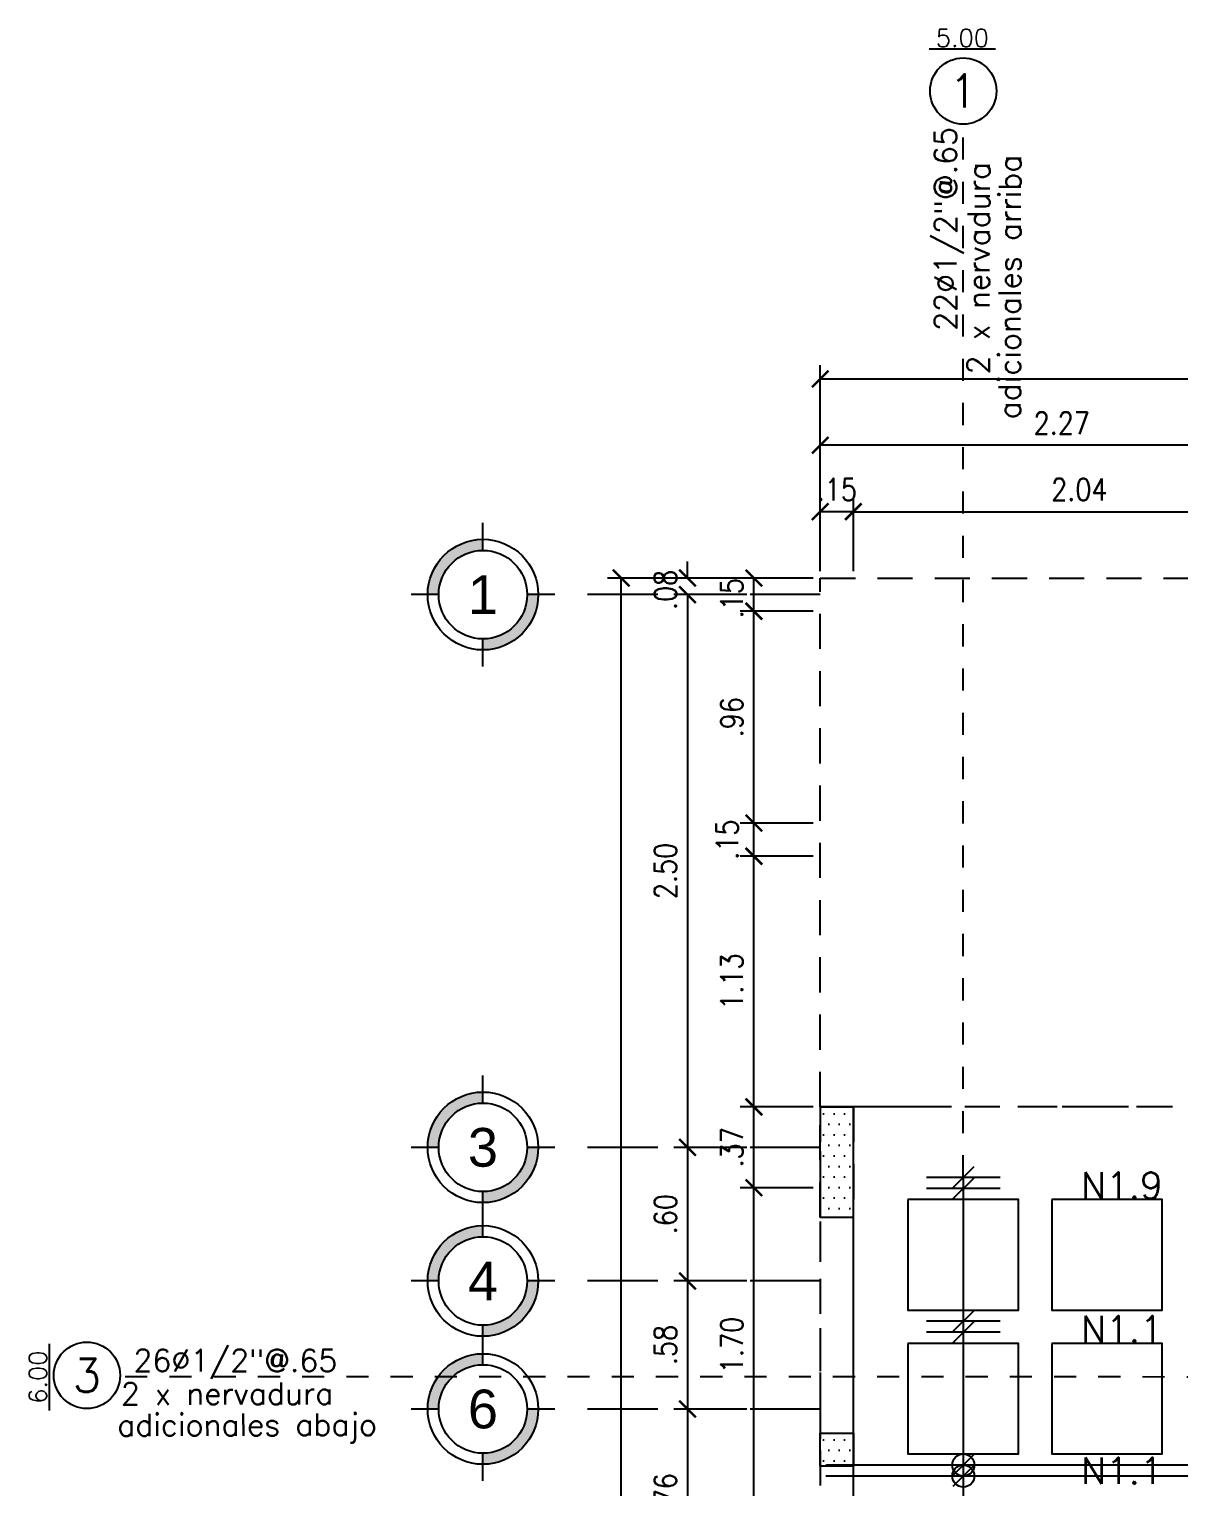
# Model space of a CAD drawing. Header units: millimetres. Extents: x -5.9 to 53.8, y -5.5 to 13.4.
# Drawn here: x -5.88 to -0.68, y 4.79 to 11.38 of the extents above; entities that cross this region are included whole.
import ezdxf
from ezdxf.enums import TextEntityAlignment as Align

# ---------------------------------------------------------------- set-up
doc = ezdxf.new("R2010")
doc.units = ezdxf.units.MM
doc.header["$LTSCALE"] = 0.05
for name, pattern in [('DASHDOT2', [12.7, 6.35, -3.175, 0, -3.175]), ('DOT2', [3.175, 0, -3.175]), ('HIDDEN2', [4.7625, 3.175, -1.5875]), ('PLANTA BAJA$0$Proyecciones', [0.003, 0.002, -0.001])]:
    doc.linetypes.add(name, pattern=pattern)
for name, color, linetype in [('ACOTADO', 2, 'Continuous'), ('CANT_INVIS', 2, 'HIDDEN2'), ('EJES', 1, 'DASHDOT2'), ('PLANTA ALTA$0$CONT_CORTE', 2, 'HIDDEN2'), ('PLANTA ALTA$0$PRETIL', 2, 'HIDDEN2'), ('PLANTA BAJA$0$ACHURADO', 1, 'Continuous'), ('PLANTA BAJA$0$CANT_VIS', 3, 'Continuous'), ('PLANTA BAJA$0$LOSA', 254, 'Continuous'), ('TEXTO_REFUERZO', 3, 'Continuous'), ('TXT_IND', 2, 'Continuous')]:
    doc.layers.add(name, color=color, linetype=linetype)
doc.styles.add('ACOTAMIENTOS', font='romans.shx', dxfattribs={"width": 0.85})
doc.styles.add('ARIAL', font='arial.ttf')
doc.styles.get("Standard").update_dxf_attribs({"font": 'romans.shx'})
doc.dimstyles.new('ACOTA_50', dxfattribs={"dimscale": 0.05, "dimtxt": 2, "dimasz": 1.5, "dimexe": 1.25, "dimexo": 0.625, "dimgap": 1, "dimtad": 1, "dimzin": 4, "dimdsep": 46, "dimtxsty": 'ACOTAMIENTOS', "dimblk1": 'ARCHTICK', "dimblk2": 'ARCHTICK', "dimsah": 1, "dimcen": 1.5, "dimclrd": 1, "dimclre": 1, "dimclrt": 256, "dimadec": 0, "dimazin": 0, "dimtfac": 1, "dimtofl": 0, "dimtmove": 2, "dimatfit": 3, "dimfxl": 0, "dimtolj": 1, "dimtzin": 0, "dimarcsym": 0})

# ---------------------------------------------------------------- blocks, each defined once
blk = doc.blocks.new('EJE')
at = {"layer": 'EJES', "linetype": 'Continuous'}
for points in [[(-0.25, 0), (-0.2, 0, -0.414214), (0, 0.2), (0, 0.25, 0.414214)], [(0.25, 0), (0.2, 0, -0.414214), (0, -0.2), (0, -0.25, 0.414214)]]:
    blk.add_hatch(color=256, dxfattribs=at).paths.add_polyline_path(points)
at = {"layer": 'EJES', "color": 1, "linetype": 'Continuous'}
for p, q in [((0, 0.2), (0, 0.325)), ((-0.2, 0), (-0.325, 0)), ((0.325, 0), (0.2, 0)), ((0, -0.325), (0, -0.2))]:
    blk.add_line(p, q, dxfattribs=at)
at = {"layer": 'EJES', "color": 3, "linetype": 'Continuous'}
for radius in [0.25, 0.2]:
    blk.add_circle((0, 0), radius, dxfattribs=at)
at = {"layer": 'EJES', "color": 4, "linetype": 'Continuous', "style": 'ARIAL'}
blk.add_attdef('EJE', text='', height=0.175, dxfattribs=at).set_placement((0, 0), align=Align.MIDDLE_CENTER)
blk = doc.blocks.new('_ARCHTICK')
at = {"color": 0, "linetype": 'ByBlock', "const_width": 0.15}
blk.add_lwpolyline([(-0.5, -0.5), (0.5, 0.5)], dxfattribs=at)
blk = doc.blocks.new('*D95')
at = {"layer": 'ACOTADO', "color": 1, "lineweight": -2}
for p, q in [((-2.1507, 8.9291), (-2.1507, 9.2603)), ((-0.1075, 8.9291), (-0.1075, 9.2603)), ((-2.1507, 9.1978), (-0.1075, 9.1978))]:
    blk.add_line(p, q, dxfattribs=at)
at = {"layer": 'DEFPOINTS', "color": 0}
for p in [(-0.1075, 9.1978), (-2.1507, 8.8978), (-0.1075, 8.8978)]:
    blk.add_point(p, dxfattribs=at)
at = {"layer": 'ACOTADO', "color": 1, "lineweight": -2, "xscale": 0.07500000000000001, "yscale": 0.07500000000000001, "zscale": 0.07500000000000001, "rotation": 180}
blk.add_blockref('_ARCHTICK', (-2.1507, 9.1978), dxfattribs=at)
at = {"layer": 'ACOTADO', "color": 1, "lineweight": -2, "xscale": 0.07500000000000001, "yscale": 0.07500000000000001, "zscale": 0.07500000000000001}
blk.add_blockref('_ARCHTICK', (-0.1075, 9.1978), dxfattribs=at)
at = {"layer": 'ACOTADO', "insert": (-1.1291, 9.2978), "char_height": 0.1, "attachment_point": 5, "style": 'ACOTAMIENTOS'}
blk.add_mtext('\\A1;2.04', dxfattribs=at)
blk = doc.blocks.new('*D125')
at = {"layer": 'ACOTADO', "color": 1, "lineweight": -2}
for p, q in [((-2.332, 6.1425), (-2.6632, 6.1425)), ((-2.6007, 4.4471), (-2.6007, 6.1425)), ((-2.332, 4.4471), (-2.6632, 4.4471))]:
    blk.add_line(p, q, dxfattribs=at)
at = {"layer": 'DEFPOINTS', "color": 0}
for p in [(-2.6007, 6.1425), (-2.3007, 6.1425), (-2.3007, 4.4471)]:
    blk.add_point(p, dxfattribs=at)
at = {"layer": 'ACOTADO', "color": 1, "lineweight": -2, "xscale": 0.07500000000000001, "yscale": 0.07500000000000001, "zscale": 0.07500000000000001}
for p, rotation in [((-2.6007, 6.1425), 90), ((-2.6007, 4.4471), 270)]:
    blk.add_blockref('_ARCHTICK', p, dxfattribs=dict(at, rotation=rotation))
at = {"layer": 'ACOTADO', "insert": (-2.7007, 5.4317), "char_height": 0.1, "attachment_point": 5, "rotation": 90, "style": 'ACOTAMIENTOS'}
blk.add_mtext('\\A1;1.70', dxfattribs=at)
blk = doc.blocks.new('*D126')
at = {"layer": 'ACOTADO', "color": 1, "lineweight": -2}
for p, q in [((-2.332, 6.5075), (-2.6632, 6.5075)), ((-2.6007, 6.1425), (-2.6007, 6.5075)), ((-2.332, 6.1425), (-2.6632, 6.1425))]:
    blk.add_line(p, q, dxfattribs=at)
at = {"layer": 'DEFPOINTS', "color": 0}
for p in [(-2.6007, 6.5075), (-2.3007, 6.5075), (-2.3007, 6.1425)]:
    blk.add_point(p, dxfattribs=at)
at = {"layer": 'ACOTADO', "color": 1, "lineweight": -2, "xscale": 0.07500000000000001, "yscale": 0.07500000000000001, "zscale": 0.07500000000000001}
for p, rotation in [((-2.6007, 6.5075), 90), ((-2.6007, 6.1425), 270)]:
    blk.add_blockref('_ARCHTICK', p, dxfattribs=dict(at, rotation=rotation))
at = {"layer": 'ACOTADO', "insert": (-2.7007, 6.325), "char_height": 0.1, "attachment_point": 5, "rotation": 90, "style": 'ACOTAMIENTOS'}
blk.add_mtext('\\A1;.37', dxfattribs=at)
blk = doc.blocks.new('*D127')
at = {"layer": 'ACOTADO', "color": 1, "lineweight": -2}
for p, q in [((-2.332, 8.8978), (-2.6632, 8.8978)), ((-2.6007, 8.7478), (-2.6007, 8.8978)), ((-2.332, 8.7478), (-2.6632, 8.7478))]:
    blk.add_line(p, q, dxfattribs=at)
at = {"layer": 'DEFPOINTS', "color": 0}
for p in [(-2.6007, 8.8978), (-2.3007, 8.8978), (-2.3007, 8.7478)]:
    blk.add_point(p, dxfattribs=at)
at = {"layer": 'ACOTADO', "color": 1, "lineweight": -2, "xscale": 0.07500000000000001, "yscale": 0.07500000000000001, "zscale": 0.07500000000000001}
for p, rotation in [((-2.6007, 8.8978), 90), ((-2.6007, 8.7478), 270)]:
    blk.add_blockref('_ARCHTICK', p, dxfattribs=dict(at, rotation=rotation))
at = {"layer": 'ACOTADO', "insert": (-2.7007, 8.8066), "char_height": 0.1, "attachment_point": 5, "rotation": 90, "style": 'ACOTAMIENTOS'}
blk.add_mtext('\\A1;.15', dxfattribs=at)
blk = doc.blocks.new('*D171')
at = {"layer": 'ACOTADO', "color": 1, "lineweight": -2}
for p, q in [((-2.3007, 9.2291), (-2.3007, 9.5603)), ((-0.0325, 9.2291), (-0.0325, 9.5603)), ((-0.0325, 9.4978), (-2.3007, 9.4978))]:
    blk.add_line(p, q, dxfattribs=at)
at = {"layer": 'DEFPOINTS', "color": 0}
for p in [(-2.3007, 9.4978), (-2.3007, 9.1978), (-0.0325, 9.1978)]:
    blk.add_point(p, dxfattribs=at)
at = {"layer": 'ACOTADO', "color": 1, "lineweight": -2, "xscale": 0.07500000000000001, "yscale": 0.07500000000000001, "zscale": 0.07500000000000001, "rotation": 180}
blk.add_blockref('_ARCHTICK', (-2.3007, 9.4978), dxfattribs=at)
at = {"layer": 'ACOTADO', "color": 1, "lineweight": -2, "xscale": 0.07500000000000001, "yscale": 0.07500000000000001, "zscale": 0.07500000000000001}
blk.add_blockref('_ARCHTICK', (-0.0325, 9.4978), dxfattribs=at)
at = {"layer": 'ACOTADO', "insert": (-1.2085, 9.5978), "char_height": 0.1, "attachment_point": 5, "style": 'ACOTAMIENTOS'}
blk.add_mtext('\\A1;2.27', dxfattribs=at)
blk = doc.blocks.new('*D172')
at = {"layer": 'ACOTADO', "color": 1, "lineweight": -2}
for p, q in [((-2.9007, 8.8978), (-2.9007, 8.9728)), ((-2.632, 8.8978), (-2.9632, 8.8978)), ((-2.632, 8.8228), (-2.9632, 8.8228)), ((-2.9007, 8.8228), (-2.9007, 8.7478))]:
    blk.add_line(p, q, dxfattribs=at)
at = {"layer": 'DEFPOINTS', "color": 0}
for p in [(-2.6007, 8.8978), (-2.9007, 8.8228), (-2.6007, 8.8228)]:
    blk.add_point(p, dxfattribs=at)
at = {"layer": 'ACOTADO', "color": 1, "lineweight": -2, "xscale": 0.07500000000000001, "yscale": 0.07500000000000001, "zscale": 0.07500000000000001}
for p, rotation in [((-2.9007, 8.8978), 270), ((-2.9007, 8.8228), 90)]:
    blk.add_blockref('_ARCHTICK', p, dxfattribs=dict(at, rotation=rotation))
at = {"layer": 'ACOTADO', "insert": (-3.0007, 8.8441), "char_height": 0.1, "attachment_point": 5, "rotation": 90, "style": 'ACOTAMIENTOS'}
blk.add_mtext('\\A1;.08', dxfattribs=at)
blk = doc.blocks.new('*D173')
at = {"layer": 'ACOTADO', "color": 1, "lineweight": -2}
for p, q in [((-2.632, 8.8228), (-2.9632, 8.8228)), ((-2.9007, 8.8228), (-2.9007, 6.325)), ((-2.632, 6.325), (-2.9632, 6.325))]:
    blk.add_line(p, q, dxfattribs=at)
at = {"layer": 'DEFPOINTS', "color": 0}
for p in [(-2.6007, 8.8228), (-2.9007, 6.325), (-2.6007, 6.325)]:
    blk.add_point(p, dxfattribs=at)
at = {"layer": 'ACOTADO', "color": 1, "lineweight": -2, "xscale": 0.07500000000000001, "yscale": 0.07500000000000001, "zscale": 0.07500000000000001}
for p, rotation in [((-2.9007, 8.8228), 90), ((-2.9007, 6.325), 270)]:
    blk.add_blockref('_ARCHTICK', p, dxfattribs=dict(at, rotation=rotation))
at = {"layer": 'ACOTADO', "insert": (-3.0007, 7.5739), "char_height": 0.1, "attachment_point": 5, "rotation": 90, "style": 'ACOTAMIENTOS'}
blk.add_mtext('\\A1;2.50', dxfattribs=at)
blk = doc.blocks.new('*D174')
at = {"layer": 'ACOTADO', "color": 1, "lineweight": -2}
for p, q in [((-2.632, 6.325), (-2.9632, 6.325)), ((-2.9007, 6.325), (-2.9007, 5.721)), ((-2.632, 5.721), (-2.9632, 5.721))]:
    blk.add_line(p, q, dxfattribs=at)
at = {"layer": 'DEFPOINTS', "color": 0}
for p in [(-2.6007, 6.325), (-2.9007, 5.721), (-2.6007, 5.721)]:
    blk.add_point(p, dxfattribs=at)
at = {"layer": 'ACOTADO', "color": 1, "lineweight": -2, "xscale": 0.07500000000000001, "yscale": 0.07500000000000001, "zscale": 0.07500000000000001}
for p, rotation in [((-2.9007, 6.325), 90), ((-2.9007, 5.721), 270)]:
    blk.add_blockref('_ARCHTICK', p, dxfattribs=dict(at, rotation=rotation))
at = {"layer": 'ACOTADO', "insert": (-3.0007, 6.023), "char_height": 0.1, "attachment_point": 5, "rotation": 90, "style": 'ACOTAMIENTOS'}
blk.add_mtext('\\A1;.60', dxfattribs=at)
blk = doc.blocks.new('*D175')
at = {"layer": 'ACOTADO', "color": 1, "lineweight": -2}
for p, q in [((-2.632, 5.721), (-2.9632, 5.721)), ((-2.9007, 5.721), (-2.9007, 5.1424)), ((-2.632, 5.1424), (-2.9632, 5.1424))]:
    blk.add_line(p, q, dxfattribs=at)
at = {"layer": 'DEFPOINTS', "color": 0}
for p in [(-2.6007, 5.721), (-2.9007, 5.1424), (-2.6007, 5.1424)]:
    blk.add_point(p, dxfattribs=at)
at = {"layer": 'ACOTADO', "color": 1, "lineweight": -2, "xscale": 0.07500000000000001, "yscale": 0.07500000000000001, "zscale": 0.07500000000000001}
for p, rotation in [((-2.9007, 5.721), 90), ((-2.9007, 5.1424), 270)]:
    blk.add_blockref('_ARCHTICK', p, dxfattribs=dict(at, rotation=rotation))
at = {"layer": 'ACOTADO', "insert": (-3.0007, 5.4317), "char_height": 0.1, "attachment_point": 5, "rotation": 90, "style": 'ACOTAMIENTOS'}
blk.add_mtext('\\A1;.58', dxfattribs=at)
blk = doc.blocks.new('*D176')
at = {"layer": 'ACOTADO', "color": 1, "lineweight": -2}
for p, q in [((-2.632, 5.1424), (-2.9632, 5.1424)), ((-2.9007, 5.1424), (-2.9007, 4.3808)), ((-2.632, 4.3808), (-2.9632, 4.3808))]:
    blk.add_line(p, q, dxfattribs=at)
at = {"layer": 'DEFPOINTS', "color": 0}
for p in [(-2.6007, 5.1424), (-2.9007, 4.3808), (-2.6007, 4.3808)]:
    blk.add_point(p, dxfattribs=at)
at = {"layer": 'ACOTADO', "color": 1, "lineweight": -2, "xscale": 0.07500000000000001, "yscale": 0.07500000000000001, "zscale": 0.07500000000000001}
for p, rotation in [((-2.9007, 5.1424), 90), ((-2.9007, 4.3808), 270)]:
    blk.add_blockref('_ARCHTICK', p, dxfattribs=dict(at, rotation=rotation))
at = {"layer": 'ACOTADO', "insert": (-3.0007, 4.7616), "char_height": 0.1, "attachment_point": 5, "rotation": 90, "style": 'ACOTAMIENTOS'}
blk.add_mtext('\\A1;.76', dxfattribs=at)
blk = doc.blocks.new('*D91')
at = {"layer": 'ACOTADO', "color": 1, "lineweight": -2}
for p, q in [((-2.3007, 9.5291), (-2.3007, 9.8603)), ((25.7561, 9.5291), (25.7561, 9.8603)), ((-2.3007, 9.7978), (25.7561, 9.7978))]:
    blk.add_line(p, q, dxfattribs=at)
at = {"layer": 'DEFPOINTS', "color": 0}
for p in [(25.7561, 9.7978), (-2.3007, 9.4978), (25.7561, 9.4978)]:
    blk.add_point(p, dxfattribs=at)
at = {"layer": 'ACOTADO', "color": 1, "lineweight": -2, "xscale": 0.07500000000000001, "yscale": 0.07500000000000001, "zscale": 0.07500000000000001, "rotation": 180}
blk.add_blockref('_ARCHTICK', (-2.3007, 9.7978), dxfattribs=at)
at = {"layer": 'ACOTADO', "color": 1, "lineweight": -2, "xscale": 0.07500000000000001, "yscale": 0.07500000000000001, "zscale": 0.07500000000000001}
blk.add_blockref('_ARCHTICK', (25.7561, 9.7978), dxfattribs=at)
at = {"layer": 'ACOTADO', "insert": (9.078, 9.8978), "char_height": 0.1, "attachment_point": 5, "style": 'ACOTAMIENTOS'}
blk.add_mtext('\\A1;28.06', dxfattribs=at)
blk = doc.blocks.new('*D92')
at = {"layer": 'ACOTADO', "color": 1, "lineweight": -2}
for p, q in [((-2.932, 8.8978), (-3.2632, 8.8978)), ((-3.2007, -0.075), (-3.2007, 8.8978)), ((-2.932, -0.075), (-3.2632, -0.075))]:
    blk.add_line(p, q, dxfattribs=at)
at = {"layer": 'DEFPOINTS', "color": 0}
for p in [(-3.2007, 8.8978), (-2.9007, 8.8978), (-2.9007, -0.075)]:
    blk.add_point(p, dxfattribs=at)
at = {"layer": 'ACOTADO', "color": 1, "lineweight": -2, "xscale": 0.07500000000000001, "yscale": 0.07500000000000001, "zscale": 0.07500000000000001}
for p, rotation in [((-3.2007, 8.8978), 90), ((-3.2007, -0.075), 270)]:
    blk.add_blockref('_ARCHTICK', p, dxfattribs=dict(at, rotation=rotation))
at = {"layer": 'ACOTADO', "insert": (-3.3007, 3.8683), "char_height": 0.1, "attachment_point": 5, "rotation": 90, "style": 'ACOTAMIENTOS'}
blk.add_mtext('\\A1;8.97', dxfattribs=at)
blk = doc.blocks.new('COTA50')
at = {"layer": 'TEXTO_REFUERZO', "color": 1}
blk.add_line((0, -0.125), (0, 0.125), dxfattribs=at)
at = {"layer": 'TEXTO_REFUERZO', "color": 3}
blk.add_line((-0.0354, -0.0354), (0.0354, 0.0354), dxfattribs=at)
blk = doc.blocks.new('*D312')
at = {"layer": 'ACOTADO', "color": 1, "lineweight": -2}
for p, q in [((-2.3007, 8.9291), (-2.3007, 9.2603)), ((-2.1507, 8.9291), (-2.1507, 9.2603)), ((-2.1507, 9.1978), (-2.3007, 9.1978))]:
    blk.add_line(p, q, dxfattribs=at)
at = {"layer": 'DEFPOINTS', "color": 0}
for p in [(-2.3007, 9.1978), (-2.3007, 8.8978), (-2.1507, 8.8978)]:
    blk.add_point(p, dxfattribs=at)
at = {"layer": 'ACOTADO', "color": 1, "lineweight": -2, "xscale": 0.07500000000000001, "yscale": 0.07500000000000001, "zscale": 0.07500000000000001, "rotation": 180}
blk.add_blockref('_ARCHTICK', (-2.3007, 9.1978), dxfattribs=at)
at = {"layer": 'ACOTADO', "color": 1, "lineweight": -2, "xscale": 0.07500000000000001, "yscale": 0.07500000000000001, "zscale": 0.07500000000000001}
blk.add_blockref('_ARCHTICK', (-2.1507, 9.1978), dxfattribs=at)
at = {"layer": 'ACOTADO', "insert": (-2.2257, 9.2978), "char_height": 0.1, "attachment_point": 5, "style": 'ACOTAMIENTOS'}
blk.add_mtext('\\A1;.15', dxfattribs=at)
blk = doc.blocks.new('*D186')
at = {"layer": 'ACOTADO', "color": 1, "lineweight": -2}
for p, q in [((-2.332, 7.6404), (-2.6632, 7.6404)), ((-2.6007, 6.5075), (-2.6007, 7.6404)), ((-2.332, 6.5075), (-2.6632, 6.5075))]:
    blk.add_line(p, q, dxfattribs=at)
at = {"layer": 'DEFPOINTS', "color": 0}
for p in [(-2.6007, 7.6404), (-2.3007, 7.6404), (-2.3007, 6.5075)]:
    blk.add_point(p, dxfattribs=at)
at = {"layer": 'ACOTADO', "color": 1, "lineweight": -2, "xscale": 0.07500000000000001, "yscale": 0.07500000000000001, "zscale": 0.07500000000000001}
for p, rotation in [((-2.6007, 7.6404), 90), ((-2.6007, 6.5075), 270)]:
    blk.add_blockref('_ARCHTICK', p, dxfattribs=dict(at, rotation=rotation))
at = {"layer": 'ACOTADO', "insert": (-2.7007, 7.074), "char_height": 0.1, "attachment_point": 5, "rotation": 90, "style": 'ACOTAMIENTOS'}
blk.add_mtext('\\A1;1.13', dxfattribs=at)
blk = doc.blocks.new('*D187')
at = {"layer": 'ACOTADO', "color": 1, "lineweight": -2}
for p, q in [((-2.332, 7.7904), (-2.6632, 7.7904)), ((-2.6007, 7.6404), (-2.6007, 7.7904)), ((-2.332, 7.6404), (-2.6632, 7.6404))]:
    blk.add_line(p, q, dxfattribs=at)
at = {"layer": 'DEFPOINTS', "color": 0}
for p in [(-2.6007, 7.7904), (-2.3007, 7.7904), (-2.3007, 7.6404)]:
    blk.add_point(p, dxfattribs=at)
at = {"layer": 'ACOTADO', "color": 1, "lineweight": -2, "xscale": 0.07500000000000001, "yscale": 0.07500000000000001, "zscale": 0.07500000000000001}
for p, rotation in [((-2.6007, 7.7904), 90), ((-2.6007, 7.6404), 270)]:
    blk.add_blockref('_ARCHTICK', p, dxfattribs=dict(at, rotation=rotation))
at = {"layer": 'ACOTADO', "insert": (-2.7212, 7.7154), "char_height": 0.1, "attachment_point": 5, "rotation": 90, "style": 'ACOTAMIENTOS'}
blk.add_mtext('\\A1;.15', dxfattribs=at)
blk = doc.blocks.new('*D188')
at = {"layer": 'ACOTADO', "color": 1, "lineweight": -2}
for p, q in [((-2.332, 8.7478), (-2.6632, 8.7478)), ((-2.6007, 7.7904), (-2.6007, 8.7478)), ((-2.332, 7.7904), (-2.6632, 7.7904))]:
    blk.add_line(p, q, dxfattribs=at)
at = {"layer": 'DEFPOINTS', "color": 0}
for p in [(-2.6007, 8.7478), (-2.3007, 8.7478), (-2.3007, 7.7904)]:
    blk.add_point(p, dxfattribs=at)
at = {"layer": 'ACOTADO', "color": 1, "lineweight": -2, "xscale": 0.07500000000000001, "yscale": 0.07500000000000001, "zscale": 0.07500000000000001}
for p, rotation in [((-2.6007, 8.7478), 90), ((-2.6007, 7.7904), 270)]:
    blk.add_blockref('_ARCHTICK', p, dxfattribs=dict(at, rotation=rotation))
at = {"layer": 'ACOTADO', "insert": (-2.7007, 8.2691), "char_height": 0.1, "attachment_point": 5, "rotation": 90, "style": 'ACOTAMIENTOS'}
blk.add_mtext('\\A1;.96', dxfattribs=at)

msp = doc.modelspace()

# ---------------------------------------------------------------- hatches: boundary and pattern name
at = {"layer": 'PLANTA ALTA$0$PRETIL'}
h = msp.add_hatch(dxfattribs=at)
h.set_pattern_fill('DOTS', color=256, scale=0.03)
h.paths.add_polyline_path([(-2.1507, 6.5075), (-2.3007, 6.5075), (-2.3007, 6.0075), (-2.1507, 6.0075)])
h = msp.add_hatch(dxfattribs=at)
h.set_pattern_fill('DOTS', color=256, scale=0.03)
h.set_pattern_definition([(0, (5e-15, -1.473733), (0.0238125, 0.047625), [0, -0.047625])])
h.paths.add_polyline_path([(-2.1507, 5.0338), (-2.3007, 5.0338), (-2.3007, 4.8838), (-2.1507, 4.8838)])

# ---------------------------------------------------------------- linework, layer by layer
at = {"layer": 'CANT_INVIS', "color": 6}
msp.add_lwpolyline([(-2.3007, 6.5075), (-2.3007, 8.8978), (-0.1163, 8.8978)], dxfattribs=at)
at = {"layer": 'EJES'}
for p, q in [((-2.3007, 8.8228), (-3.5007, 8.8228)), ((-2.3007, 6.325), (-3.5007, 6.325)), ((-2.3007, 5.721), (-3.5007, 5.721)), ((-2.3007, 5.1424), (-3.5007, 5.1424))]:
    msp.add_line(p, q, dxfattribs=at)
at = {"layer": 'PLANTA ALTA$0$CONT_CORTE'}
for p, q in [((-2.1507, 6.5075), (-2.3007, 6.5075)), ((-2.3007, 6.5075), (-2.3007, -0.075)), ((-2.1507, 0.736), (-2.1507, 6.5075))]:
    msp.add_line(p, q, dxfattribs=at)
for points in [[(-2.3007, 6.5075), (-2.1507, 6.5075), (-2.1507, 6.0075), (-2.3007, 6.0075)], [(-2.3007, 5.0338), (-2.1507, 5.0338), (-2.1507, 4.8838), (-2.3007, 4.8838)]]:
    msp.add_lwpolyline(points, close=True, dxfattribs=at)
at = {"layer": 'PLANTA ALTA$0$PRETIL'}
msp.add_line((0.5821, 6.5075), (-2.1507, 6.5075), dxfattribs=at)
at = {"layer": 'PLANTA BAJA$0$ACHURADO'}
msp.add_lwpolyline([(-2.1507, -0.075), (-2.1507, 6.5075)], dxfattribs=at)
at = {"layer": 'PLANTA BAJA$0$CANT_VIS', "linetype": 'PLANTA BAJA$0$Proyecciones'}
msp.add_lwpolyline([(-0.1075, 6.5075), (-2.3007, 6.5075), (-2.3007, -0.075), (-0.1075, -0.075)], dxfattribs=at)
at = {"layer": 'PLANTA BAJA$0$LOSA', "color": 1}
for points in [[(-1.9041, 6.0892), (-1.9041, 5.5892), (-1.4041, 5.5892), (-1.4041, 6.0892)], [(-1.2541, 6.0892), (-1.2541, 5.5892), (-0.7541, 5.5892), (-0.7541, 6.0892)], [(-1.9041, 5.4392), (-1.9041, 4.9392), (-1.4041, 4.9392), (-1.4041, 5.4392)], [(-1.2541, 5.4392), (-1.2541, 4.9392), (-0.7541, 4.9392), (-0.7541, 5.4392)]]:
    msp.add_lwpolyline(points, close=True, dxfattribs=at)
at = {"layer": 'TEXTO_REFUERZO', "color": 6}
msp.add_line((-1.8079, 11.289), (-1.5079, 11.289), dxfattribs=at)
at = {"layer": 'TEXTO_REFUERZO', "color": 3, "linetype": 'DOT2', "ltscale": 0.4}
for p, q in [((-1.6541, 6.1892), (-1.6541, 10.9488)), ((3.8567, 5.287), (-5.4667, 5.2871))]:
    msp.add_line(p, q, dxfattribs=at)
at = {"layer": 'TEXTO_REFUERZO', "color": 1}
msp.add_line((-1.6541, 6.1892), (-1.6541, 0.1), dxfattribs=at)
at = {"layer": 'TEXTO_REFUERZO', "color": 5}
msp.add_line((-5.7854, 5.1363), (-5.7854, 5.4363), dxfattribs=at)
at = {"layer": 'TEXTO_REFUERZO', "color": 6}
for points in [[(2.7243, 4.8892), (-2.2757, 4.8892)], [(2.7243, 4.8392), (-2.2757, 4.8392)]]:
    msp.add_lwpolyline(points, dxfattribs=at)
msp.add_circle((-1.6541, 11.0988), 0.15, dxfattribs=at)
at = {"layer": 'TEXTO_REFUERZO', "color": 3}
msp.add_circle((-5.6165, 5.2946), 0.15, dxfattribs=at)
at = {"layer": 'TEXTO_REFUERZO', "color": 1}
for centre in [(-1.6541, 4.8892), (-1.6541, 4.8392)]:
    msp.add_circle(centre, 0.05, dxfattribs=at)

# ---------------------------------------------------------------- block references
at = {"layer": 'EJES'}
for p, values in [((-3.8257, 8.8228), {'EJE': '1'}), ((-3.8257, 6.325), {'EJE': '3'}), ((-3.8257, 5.721), {'EJE': '4'}), ((-3.8257, 5.1424), {'EJE': '6'})]:
    msp.add_blockref('EJE', p, dxfattribs=at).add_auto_attribs(values)
at = {"layer": 'TEXTO_REFUERZO', "xscale": -1.3333, "yscale": 1.3333, "zscale": 1.3333, "rotation": 90}
for p in [(-1.6541, 6.1892), (-1.6541, 6.1392), (-1.6541, 5.5392), (-1.6541, 5.4892), (-1.6541, 4.8892), (-1.6541, 4.8392)]:
    msp.add_blockref('COTA50', p, dxfattribs=at)

# ---------------------------------------------------------------- texts
at = {"layer": 'TEXTO_REFUERZO', "color": 2}
msp.add_text('5.00', height=0.08, dxfattribs=at).set_placement((-1.6579, 11.2745), align=Align.BOTTOM_CENTER)
at = {"layer": 'TEXTO_REFUERZO', "color": 6}
msp.add_text('1', height=0.15, dxfattribs=at).set_placement((-1.6541, 11.0988), align=Align.MIDDLE_CENTER)
at = {"layer": 'TEXTO_REFUERZO', "color": 2}
msp.add_text('22%%C1/2"@.65', height=0.1, rotation=90, dxfattribs=at).set_placement((-1.6541, 10.9366), align=Align.BOTTOM_RIGHT)
for s, rotation, p in [('2 x nervadura', 89.862, (-1.5064, 9.8178)), ('adicionales arriba', 89.862, (-1.3657, 9.6152)), ('2 x nervadura', 0.138, (-5.4625, 5.1312)), ('adicionales abajo', 0.138, (-5.479, 4.99))]:
    msp.add_text(s, height=0.1, rotation=rotation, dxfattribs=at).set_placement(p, align=Align.BOTTOM_LEFT)
msp.add_text('26%%C1/2"@.65', height=0.1, dxfattribs=at).set_placement((-4.4844, 5.2819), align=Align.BOTTOM_RIGHT)
msp.add_text('6.00', height=0.08, rotation=90, dxfattribs=at).set_placement((-5.7737, 5.2863), align=Align.BOTTOM_CENTER)
at = {"layer": 'TEXTO_REFUERZO', "color": 3}
msp.add_text('3', height=0.15, dxfattribs=at).set_placement((-5.6165, 5.2946), align=Align.MIDDLE_CENTER)
at = {"layer": 'TXT_IND', "color": 4, "char_height": 0.12, "attachment_point": 6}
for s, insert in [('N1.9', (-0.7519, 6.1529)), ('N1.1', (-0.7519, 5.5029)), ('N1.1', (-0.7518, 4.8637))]:
    msp.add_mtext(s, dxfattribs=dict(at, insert=insert))

# ---------------------------------------------------------------- dimensions: what is measured, and where the dimension line sits
at = {"layer": 'ACOTADO'}
for base, p1, p2, picture, middle in [((25.7561, 9.7978), (-2.3007, 9.4978), (25.7561, 9.4978), '*D91', (9.078, 9.8978)), ((-2.3007, 9.4978), (-0.0325, 9.1978), (-2.3007, 9.1978), '*D171', (-1.2085, 9.5978)), ((-2.3007, 9.1978), (-2.1507, 8.8978), (-2.3007, 8.8978), '*D312', (-2.2257, 9.2978))]:
    dim = msp.add_linear_dim(base=base, p1=p1, p2=p2, dimstyle='ACOTA_50', dxfattribs=at)
    dim.commit()
    dim.dimension.update_dxf_attribs({"geometry": picture, "text_midpoint": middle, "dimtype": 160})
dim = msp.add_linear_dim(base=(-0.1075, 9.1978), p1=(-2.1507, 8.8978), p2=(-0.1075, 8.8978), dimstyle='ACOTA_50', dxfattribs=at)
dim.commit()
dim.dimension.update_dxf_attribs({"geometry": '*D95', "text_midpoint": (-1.1291, 9.2978)})
for base, p1, p2, picture, middle in [((-2.9007104863, 8.8228425632), (-2.6007104863, 8.8978425632), (-2.6007104863, 8.8228425632), '*D172', (-3.0007104863, 8.8440925632)), ((-3.2007, 8.8978), (-2.9007, -0.075), (-2.9007, 8.8978), '*D92', (-3.3007, 3.8683)), ((-2.6007, 8.8978), (-2.3007, 8.7478), (-2.3007, 8.8978), '*D127', (-2.7007, 8.8066)), ((-2.6007, 7.7904), (-2.3007, 7.6404), (-2.3007, 7.7904), '*D187', (-2.7212, 7.7154)), ((-2.6007104863, 6.5075130274), (-2.3007104863, 6.1425130274), (-2.3007104863, 6.5075130274), '*D126', (-2.7007104863, 6.3250130274)), ((-2.6007, 6.1425), (-2.3007, 4.4471), (-2.3007, 6.1425), '*D125', (-2.7007, 5.4317))]:
    dim = msp.add_linear_dim(base=base, p1=p1, p2=p2, angle=90, dimstyle='ACOTA_50', dxfattribs=at)
    dim.commit()
    dim.dimension.update_dxf_attribs({"geometry": picture, "text_midpoint": middle, "dimtype": 160})
for base, p1, p2, picture, middle in [((-2.9007, 6.325), (-2.6007, 8.8228), (-2.6007, 6.325), '*D173', (-3.0007, 7.5739)), ((-2.6007, 8.7478), (-2.3007, 7.7904), (-2.3007, 8.7478), '*D188', (-2.7007, 8.2691)), ((-2.6007, 7.6404), (-2.3007, 6.5075), (-2.3007, 7.6404), '*D186', (-2.7007, 7.074)), ((-2.9007, 5.721), (-2.6007, 6.325), (-2.6007, 5.721), '*D174', (-3.0007, 6.023)), ((-2.9007, 5.1424), (-2.6007, 5.721), (-2.6007, 5.1424), '*D175', (-3.0007, 5.4317)), ((-2.9007, 4.3808), (-2.6007, 5.1424), (-2.6007, 4.3808), '*D176', (-3.0007, 4.7616))]:
    dim = msp.add_linear_dim(base=base, p1=p1, p2=p2, angle=90, dimstyle='ACOTA_50', dxfattribs=at)
    dim.commit()
    dim.dimension.update_dxf_attribs({"geometry": picture, "text_midpoint": middle})

doc.saveas('drawing.dxf')
